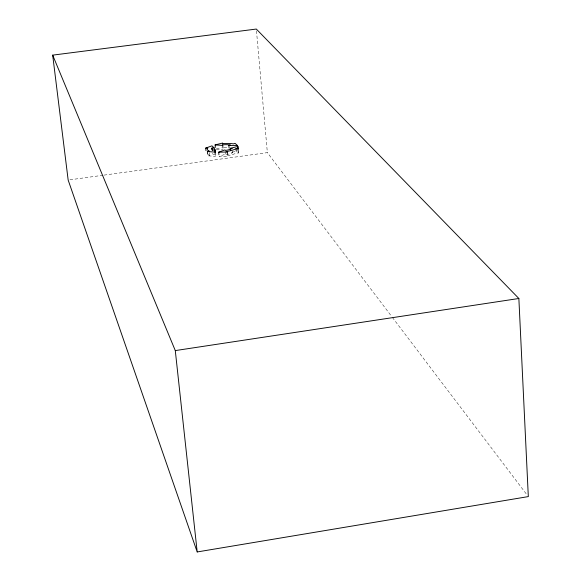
<?xml version="1.0" encoding="UTF-8"?>
<svg xmlns="http://www.w3.org/2000/svg" width="581" height="581" viewBox="0 0 581 581"><rect width="100%" height="100%" fill="white"/><g stroke="black" fill="none" stroke-linecap="round" stroke-linejoin="round"><path stroke-width="0.44" stroke-dasharray="2.9 2.18" d="M234.92 151.496L230.701 152.549L232.611 152.68L232.284 149.281M216.364 148.91L221.405 147.676M209.45 152.788L209.705 155.338L207.787 155.81L215.406 156.34L215.442 153.914L213.532 154.386A11.032 2.992 -5.5 0 1 212.094 153.006M69.952 179.805L103.157 175.237M104.05 175.113L267.362 152.636L391.812 316.667M216.357 149.179L223.075 149.629M238.319 151.467L238.355 153.072L236.438 152.941A15.447 4.19 -5.5 0 1 227.077 155.759L227.65 156.296L219.095 156.434L225.355 154.154L225.929 154.691A11.032 2.992 -5.5 0 0 232.611 152.68M392.357 317.393L527.221 495.15M225.595 151.285L225.929 154.691M238.195 151.372L238.355 153.072M256.475 30.851L267.362 152.636M209.705 155.338A15.447 4.19 -5.5 0 1 208.194 154.452M223.874 147.785A15.447 4.19 -5.5 0 1 227.033 147.639"/><path stroke-width="0.87" d="M229.11 148.09L228.863 145.555L230.41 144.996A11.039 2.97 -5.5 0 0 222.668 144.822L222.668 145.417L215.108 144.916L215.355 147.436M215.239 154.64L215.028 149.673L213.111 150.145A11.039 2.97 -5.5 0 1 212.065 147.973L214.178 147.937L214.433 150.472M218.928 154.728L218.681 152.171L224.941 149.905L225.515 150.435A11.039 2.97 -5.5 0 0 232.204 148.431L230.294 148.3L230.454 150M205.972 150.61L205.718 148.075L211.963 145.846L214.178 147.937M207.613 154.11L207.359 151.561L209.283 151.089A15.455 4.161 -5.5 0 1 207.831 148.039L205.718 148.075M230.294 148.3L237.898 146.427L238.137 148.968M215.108 144.916L222.676 143.057L222.676 143.645A15.455 4.161 -5.5 0 1 233.489 143.885L235.029 143.325L237.346 145.41L237.506 147.095M197.191 551.95L528.318 496.595L518.862 298.489L256.315 29.05L52.682 55.137L68.159 180.052L197.191 551.95L175.288 350.59L52.682 55.137M175.288 350.59L518.862 298.489M228.863 145.555L237.346 145.41M218.681 152.171L227.244 152.033L227.491 154.59M227.244 152.033L226.663 151.496A15.455 4.161 -5.5 0 0 236.039 148.692L237.956 148.816L238.195 151.372M207.359 151.561L214.985 152.084M215.028 149.673L215.275 152.215M212.065 147.973L212.312 150.508M222.668 144.822L222.915 147.944M236.039 148.692L236.278 151.242M237.898 146.427L237.956 148.816"/></g></svg>
